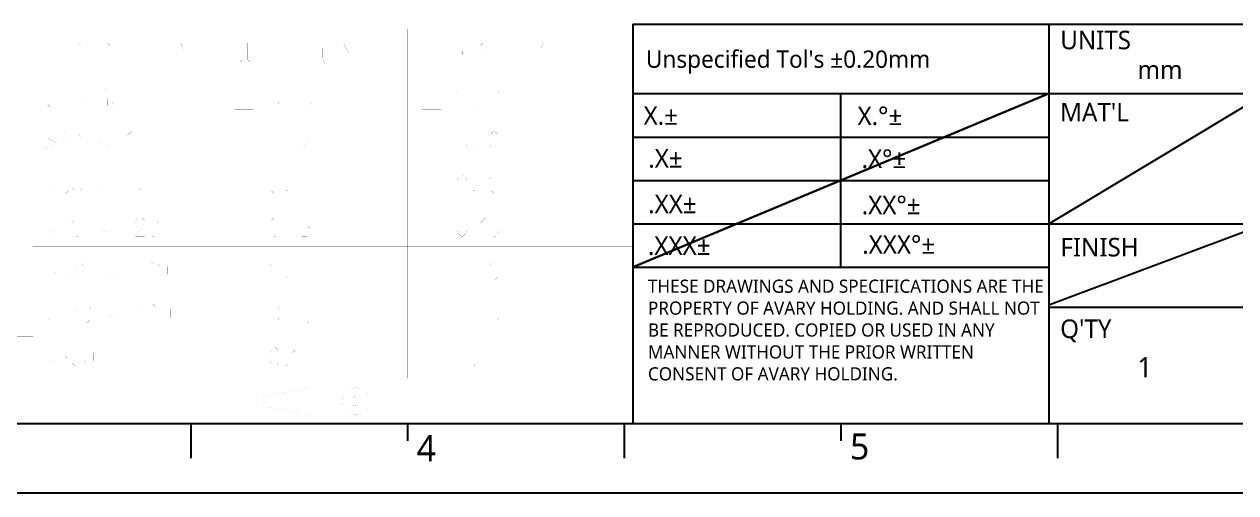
# Model space of a CAD drawing. Header units: millimetres. Extents: x 0 to 379, y 0 to 268.
# Drawn here: x 131.4 to 260.6, y 0 to 49.9 of the extents above; entities that cross this region are included whole.
import ezdxf

# ---------------------------------------------------------------- set-up
doc = ezdxf.new("R2010")
doc.units = ezdxf.units.MM
doc.header["$LTSCALE"] = 7.7
doc.layers.get('0').update_dxf_attribs({"linetype": 'CONTINUOUS'})
for name, color, linetype, lineweight in [('DIM', 100, 'CONTINUOUS', 15), ('備註', 1, 'CONTINUOUS', 20), ('粗輪廓線', 7, 'CONTINUOUS', 30)]:
    doc.layers.add(name, color=color, linetype=linetype, lineweight=lineweight)
doc.layers.add('鵬鼎', color=5, linetype='CONTINUOUS')
doc.styles.get("Standard").update_dxf_attribs({"font": 'simplex.shx'})

msp = doc.modelspace()

# ---------------------------------------------------------------- linework, layer by layer
at = {"color": 0}
for p, q in [((196.351, 49.896), (367.291, 49.896)), ((196.351, 49.896), (196.351, 7.392)), ((196.351, 42.504), (263.803, 42.504)), ((218.527, 24.024), (218.527, 42.504)), ((240.703, 28.644), (263.803, 42.504)), ((196.351, 37.884), (240.703, 37.884)), ((196.351, 33.264), (240.703, 33.264)), ((196.351, 28.644), (263.803, 28.644)), ((240.703, 19.999), (263.803, 28.644)), ((309.079, 19.712), (240.703, 19.712))]:
    msp.add_line(p, q, dxfattribs=at)
for p, q in [((240.703, 49.896), (240.703, 7.392)), ((196.351, 24.024), (240.703, 24.024)), ((10.627, 7.392), (367.291, 7.392)), ((149.227, 7.392), (149.227, 3.696)), ((172.327, 7.392), (172.327, 5.544)), ((195.427, 7.392), (195.427, 3.696)), ((218.527, 7.392), (218.527, 5.544)), ((241.627, 7.392), (241.627, 3.696)), ((0, 0), (378.936, 0))]:
    msp.add_line(p, q)
at = {"const_width": 0.003}
for points in [[(132.351, 49.392), (196.351, 49.392)], [(132.351, 49.392), (132.351, 7.392)], [(132.355, 49.398), (132.355, 7.398)], [(152.351, 49.392), (152.351, 12.192)], [(172.351, 49.392), (172.351, 12.192)], [(196.351, 49.392), (196.351, 7.392)], [(133.789, 45.892), (133.789, 47.892), (134.504, 47.892), (134.789, 47.606), (134.789, 47.035), (134.504, 46.749), (133.789, 46.749)], [(136.075, 45.892), (135.504, 45.892), (135.218, 46.178), (135.218, 47.606), (135.504, 47.892), (136.075, 47.892)], [(136.742, 45.892), (136.742, 47.892), (137.17, 47.892), (137.313, 47.844), (137.599, 47.606), (137.599, 47.178), (137.313, 46.892), (136.742, 46.892)], [(141.647, 45.892), (141.647, 47.892)], [(142.408, 45.892), (142.408, 47.892)], [(142.408, 47.892), (142.98, 46.749)], [(142.98, 46.749), (143.551, 47.892)], [(143.551, 47.892), (143.551, 45.892)], [(144.266, 45.749), (143.98, 46.321), (143.98, 47.321), (144.266, 47.892)], [(148.123, 45.749), (148.408, 46.321), (148.408, 47.321), (148.123, 47.892)], [(155.218, 47.892), (155.218, 46.178), (155.504, 45.892), (155.932, 45.892), (156.218, 46.178), (156.218, 47.892)], [(156.647, 47.892), (157.789, 47.892)], [(157.218, 45.892), (157.218, 47.892)], [(158.218, 47.892), (158.218, 45.892), (158.932, 45.892)], [(159.742, 45.892), (159.742, 47.892)], [(160.504, 45.892), (160.504, 47.892)], [(160.504, 47.892), (161.504, 45.892)], [(161.504, 45.892), (161.504, 47.892)], [(161.932, 45.892), (161.932, 47.892), (162.789, 47.892)], [(163.504, 45.749), (163.218, 46.321), (163.218, 47.321), (163.504, 47.892)], [(163.932, 45.892), (163.932, 47.892)], [(163.932, 47.892), (164.504, 46.749)], [(164.504, 46.749), (165.075, 47.892)], [(165.075, 47.892), (165.075, 45.892)], [(165.504, 45.892), (165.504, 47.892)], [(165.504, 47.892), (166.075, 46.749)], [(166.075, 46.749), (166.647, 47.892)], [(166.647, 47.892), (166.647, 45.892)], [(167.075, 45.749), (167.361, 46.321), (167.361, 47.321), (167.075, 47.892)], [(173.789, 45.892), (173.789, 47.892)], [(174.789, 47.892), (174.789, 45.892)], [(176.932, 45.892), (176.647, 45.892), (176.504, 46.035), (176.504, 47.892)], [(180.075, 46.035), (180.218, 45.892), (180.789, 45.892), (181.075, 46.178), (181.075, 46.463), (180.075, 47.321), (180.075, 47.606), (180.361, 47.892), (180.932, 47.892), (181.075, 47.749)], [(186.789, 45.749), (186.504, 46.321), (186.504, 47.321), (186.789, 47.892)], [(190.647, 45.749), (190.932, 46.321), (190.932, 47.321), (190.647, 47.892)], [(137.313, 46.892), (137.456, 46.892), (137.742, 46.606), (137.742, 46.178), (137.456, 45.892), (136.742, 45.892)], [(144.694, 45.892), (144.694, 47.321), (145.837, 47.321), (145.98, 47.178), (145.98, 45.892)], [(145.313, 47.321), (145.313, 45.892)], [(146.408, 45.892), (146.408, 47.321), (147.551, 47.321), (147.694, 47.178), (147.694, 45.892)], [(147.027, 47.321), (147.027, 45.892)], [(162.504, 47.035), (161.932, 47.035)], [(173.789, 47.035), (174.789, 47.035)], [(178.218, 45.892), (177.647, 45.892), (177.361, 46.178), (177.361, 47.035), (177.647, 47.321), (177.932, 47.321), (178.218, 47.035), (178.218, 46.606), (177.361, 46.606)], [(181.504, 45.416), (181.504, 47.321), (182.218, 47.321), (182.361, 47.178), (182.361, 46.035), (182.218, 45.892), (181.504, 45.892)], [(183.647, 45.892), (183.647, 47.035), (183.504, 47.321), (182.789, 47.321)], [(183.647, 45.892), (183.075, 45.892), (182.789, 46.035), (182.789, 46.463), (183.075, 46.606), (183.647, 46.606)], [(184.789, 45.892), (184.218, 45.892), (184.075, 46.035), (184.075, 47.178), (184.218, 47.321), (184.789, 47.321)], [(186.075, 45.892), (185.504, 45.892), (185.218, 46.178), (185.218, 47.035), (185.504, 47.321), (185.789, 47.321), (186.075, 47.035), (186.075, 46.606), (185.218, 46.606)], [(187.218, 45.892), (187.218, 47.321), (188.361, 47.321), (188.504, 47.178), (188.504, 45.892)], [(187.837, 47.321), (187.837, 45.892)], [(188.932, 45.892), (188.932, 47.321), (190.075, 47.321), (190.218, 47.178), (190.218, 45.892)], [(189.551, 47.321), (189.551, 45.892)], [(161.932, 45.892), (162.789, 45.892)], [(132.351, 44.592), (196.351, 44.592)], [(140.075, 42.235), (140.313, 42.378), (140.313, 42.806), (140.075, 43.092), (139.504, 43.092)], [(154.885, 42.854), (154.885, 40.854)], [(160.075, 42.521), (160.647, 43.092)], [(160.647, 43.092), (160.647, 41.092)], [(174.885, 42.854), (174.885, 40.854)], [(180.075, 42.521), (180.647, 43.092)], [(180.647, 43.092), (180.647, 41.092)], [(136.694, 41.711), (137.027, 41.854), (137.408, 41.568), (137.789, 41.711)], [(139.504, 41.092), (140.218, 41.092), (140.361, 41.235), (140.361, 41.949), (140.075, 42.235), (139.789, 42.235)], [(153.885, 41.854), (155.885, 41.854)], [(173.885, 41.854), (175.885, 41.854)], [(153.885, 40.854), (155.885, 40.854)], [(173.885, 40.854), (175.885, 40.854)], [(132.351, 39.992), (196.351, 39.992)], [(133.78, 37.835), (134.885, 37.286)], [(135.723, 37.635), (135.961, 37.778), (135.961, 38.206), (135.723, 38.492), (135.151, 38.492)], [(135.151, 36.492), (135.866, 36.492), (136.008, 36.635), (136.008, 37.349), (135.723, 37.635), (135.437, 37.635)], [(142.866, 38.492), (142.437, 38.063), (142.151, 37.492), (142.151, 36.778), (142.437, 36.492), (142.866, 36.492), (143.151, 36.778), (143.151, 37.349), (142.866, 37.635), (142.247, 37.635)], [(154.885, 38.254), (154.885, 36.254)], [(160.075, 37.921), (160.647, 38.492)], [(160.647, 38.492), (160.647, 36.492)], [(161.075, 36.492), (162.075, 37.921), (162.075, 38.206), (161.789, 38.492), (161.361, 38.492), (161.075, 38.063)], [(174.885, 38.254), (174.885, 36.254)], [(180.075, 37.921), (180.647, 38.492)], [(180.647, 38.492), (180.647, 36.492)], [(134.885, 37.286), (133.78, 36.77)], [(139.342, 37.111), (139.675, 37.254), (140.056, 36.968), (140.437, 37.111)], [(153.885, 37.254), (155.885, 37.254)], [(153.885, 36.254), (155.885, 36.254)], [(162.075, 36.492), (161.075, 36.492)], [(173.885, 37.254), (175.885, 37.254)], [(173.885, 36.254), (175.885, 36.254)], [(132.351, 35.392), (196.351, 35.392)], [(135.866, 33.892), (135.437, 33.463), (135.151, 32.892), (135.151, 32.178), (135.437, 31.892), (135.866, 31.892), (136.151, 32.178), (136.151, 32.749), (135.866, 33.035), (135.247, 33.035)], [(142.58, 31.892), (143.151, 32.463), (143.294, 33.035), (143.294, 33.606), (143.008, 33.892), (142.58, 33.892), (142.294, 33.606), (142.294, 33.035), (142.58, 32.749), (143.199, 32.749)], [(154.885, 33.654), (154.885, 31.654)], [(160.075, 33.321), (160.647, 33.892)], [(160.647, 33.892), (160.647, 31.892)], [(161.075, 31.892), (161.647, 31.892), (161.932, 32.178), (161.932, 32.749), (161.647, 33.035), (161.075, 33.035), (161.075, 33.892), (161.932, 33.892)], [(174.885, 33.654), (174.885, 31.654)], [(180.075, 33.321), (180.647, 33.892)], [(180.647, 33.892), (180.647, 31.892)], [(133.78, 33.235), (134.885, 32.686)], [(134.885, 32.686), (133.78, 32.17)], [(139.485, 32.511), (139.818, 32.654), (140.199, 32.368), (140.58, 32.511)], [(153.885, 32.654), (155.885, 32.654)], [(173.885, 32.654), (175.885, 32.654)], [(153.885, 31.654), (155.885, 31.654)], [(173.885, 31.654), (175.885, 31.654)], [(132.351, 30.792), (196.351, 30.792)], [(133.78, 28.635), (134.885, 28.086)], [(135.437, 27.292), (136.008, 27.863), (136.151, 28.435), (136.151, 29.006), (135.866, 29.292), (135.437, 29.292), (135.151, 29.006), (135.151, 28.435), (135.437, 28.149), (136.056, 28.149)], [(142.294, 28.721), (142.866, 29.292)], [(142.866, 29.292), (142.866, 27.292)], [(143.294, 27.292), (144.294, 28.721), (144.294, 29.006), (144.008, 29.292), (143.58, 29.292), (143.294, 28.863)], [(154.885, 29.054), (154.885, 27.054)], [(160.075, 28.721), (160.647, 29.292)], [(160.647, 29.292), (160.647, 27.292)], [(161.075, 27.292), (161.647, 27.292), (161.932, 27.578), (161.932, 28.149), (161.647, 28.435), (161.075, 28.435), (161.075, 29.292), (161.932, 29.292)], [(174.885, 29.054), (174.885, 27.054)], [(180.075, 28.721), (180.647, 29.292)], [(180.647, 29.292), (180.647, 27.292)], [(134.885, 28.086), (133.78, 27.57)], [(139.485, 27.911), (139.818, 28.054), (140.199, 27.768), (140.58, 27.911)], [(144.294, 27.292), (143.294, 27.292)], [(153.885, 28.054), (155.885, 28.054)], [(173.885, 28.054), (175.885, 28.054)], [(132.351, 26.192), (196.351, 26.192)], [(153.885, 27.054), (155.885, 27.054)], [(173.885, 27.054), (175.885, 27.054)], [(45.365, 25.804), (132.365, 25.804)], [(132.365, 25.804), (132.365, 7.404)], [(135.151, 24.121), (135.723, 24.692)], [(135.723, 24.692), (135.723, 22.692)], [(136.151, 22.692), (137.151, 24.121), (137.151, 24.406), (136.866, 24.692), (136.437, 24.692), (136.151, 24.263)], [(143.294, 24.121), (143.866, 24.692)], [(143.866, 24.692), (143.866, 22.692)], [(144.58, 23.835), (144.389, 23.978), (144.389, 24.406), (144.58, 24.692), (145.008, 24.692), (145.199, 24.406), (145.199, 23.978), (145.008, 23.835), (145.294, 23.549), (145.294, 22.978), (145.008, 22.692), (144.58, 22.692), (144.294, 22.978)], [(160.075, 24.121), (160.647, 24.692)], [(160.647, 24.692), (160.647, 22.692)], [(161.075, 22.692), (161.647, 22.692), (161.932, 22.978), (161.932, 23.549), (161.647, 23.835), (161.075, 23.835), (161.075, 24.692), (161.932, 24.692)], [(180.075, 24.121), (180.647, 24.692)], [(180.647, 24.692), (180.647, 22.692)], [(133.78, 24.035), (134.885, 23.486)], [(134.885, 23.486), (133.78, 22.97)], [(140.485, 23.311), (140.818, 23.454), (141.199, 23.168), (141.58, 23.311)], [(144.294, 22.978), (144.294, 23.549), (144.58, 23.835), (145.008, 23.835)], [(153.885, 23.454), (155.885, 23.454)], [(154.885, 24.454), (154.885, 22.454)], [(173.885, 23.454), (175.885, 23.454)], [(174.885, 24.454), (174.885, 22.454)], [(137.151, 22.692), (136.151, 22.692)], [(153.885, 22.454), (155.885, 22.454)], [(173.885, 22.454), (175.885, 22.454)], [(45.365, 21.204), (132.365, 21.204)], [(132.351, 21.592), (196.351, 21.592)], [(133.78, 19.435), (134.885, 18.886)], [(135.151, 19.521), (135.723, 20.092)], [(135.723, 20.092), (135.723, 18.092)], [(136.437, 19.235), (136.247, 19.378), (136.247, 19.806), (136.437, 20.092), (136.866, 20.092), (137.056, 19.806), (137.056, 19.378), (136.866, 19.235), (137.151, 18.949), (137.151, 18.378), (136.866, 18.092), (136.437, 18.092), (136.151, 18.378)], [(143.866, 19.235), (144.104, 19.378), (144.104, 19.806), (143.866, 20.092), (143.294, 20.092)], [(154.885, 19.854), (154.885, 17.854)], [(160.075, 19.521), (160.647, 20.092)], [(160.647, 20.092), (160.647, 18.092)], [(161.075, 18.092), (161.647, 18.092), (161.932, 18.378), (161.932, 18.949), (161.647, 19.235), (161.075, 19.235), (161.075, 20.092), (161.932, 20.092)], [(174.885, 19.854), (174.885, 17.854)], [(180.075, 19.521), (180.647, 20.092)], [(180.647, 20.092), (180.647, 18.092)], [(134.885, 18.886), (133.78, 18.37)], [(136.151, 18.378), (136.151, 18.949), (136.437, 19.235), (136.866, 19.235)], [(140.485, 18.711), (140.818, 18.854), (141.199, 18.568), (141.58, 18.711)], [(143.294, 18.092), (144.008, 18.092), (144.151, 18.235), (144.151, 18.949), (143.866, 19.235), (143.58, 19.235)], [(153.885, 18.854), (155.885, 18.854)], [(173.885, 18.854), (175.885, 18.854)], [(132.351, 16.992), (196.351, 16.992)], [(153.885, 17.854), (155.885, 17.854)], [(173.885, 17.854), (175.885, 17.854)], [(45.365, 16.604), (132.365, 16.604)], [(133.78, 14.835), (134.885, 14.286)], [(134.885, 14.286), (133.78, 13.77)], [(135.723, 14.635), (135.961, 14.778), (135.961, 15.206), (135.723, 15.492), (135.151, 15.492)], [(135.151, 13.492), (135.866, 13.492), (136.008, 13.635), (136.008, 14.349), (135.723, 14.635), (135.437, 14.635)], [(153.885, 14.254), (155.885, 14.254)], [(154.885, 15.254), (154.885, 13.254)], [(160.075, 14.921), (160.647, 15.492)], [(160.647, 15.492), (160.647, 13.492)], [(161.075, 13.492), (161.647, 13.492), (161.932, 13.778), (161.932, 14.349), (161.647, 14.635), (161.075, 14.635), (161.075, 15.492), (161.932, 15.492)], [(173.885, 14.254), (175.885, 14.254)], [(174.885, 15.254), (174.885, 13.254)], [(180.075, 14.921), (180.647, 15.492)], [(180.647, 15.492), (180.647, 13.492)], [(153.885, 13.254), (155.885, 13.254)], [(173.885, 13.254), (175.885, 13.254)], [(45.365, 12.004), (132.365, 12.004)], [(132.351, 12.192), (196.351, 12.192)], [(156.615, 10.215), (161.895, 11.175)], [(161.895, 8.295), (161.895, 11.175)], [(166.775, 11.615), (166.775, 7.815)], [(162.903, 9.734), (156.135, 9.735)], [(156.615, 9.255), (156.615, 10.215)], [(156.615, 9.255), (161.895, 8.295)], [(168.655, 9.735), (164.855, 9.735)], [(45.365, 7.404), (132.365, 7.404)], [(132.351, 7.392), (196.351, 7.392)]]:
    msp.add_lwpolyline(points, dxfattribs=at)
for points in [[(139.599, 45.892), (139.599, 47.892), (140.313, 47.892), (140.599, 47.606), (140.599, 46.178), (140.313, 45.892)], [(153.789, 46.178), (153.789, 47.606), (154.075, 47.892), (154.504, 47.892), (154.789, 47.606), (154.789, 46.178), (154.504, 45.892), (154.075, 45.892)], [(175.218, 46.178), (175.218, 47.035), (175.504, 47.321), (175.789, 47.321), (176.075, 47.035), (176.075, 46.178), (175.789, 45.892), (175.504, 45.892)], [(133.789, 41.663), (133.789, 42.521), (133.932, 42.806), (134.218, 43.092), (134.361, 43.092), (134.647, 42.806), (134.789, 42.521), (134.789, 41.663), (134.647, 41.378), (134.361, 41.092), (134.218, 41.092), (133.932, 41.378)], [(140.789, 41.663), (140.789, 42.521), (140.932, 42.806), (141.218, 43.092), (141.361, 43.092), (141.647, 42.806), (141.789, 42.521), (141.789, 41.663), (141.647, 41.378), (141.361, 41.092), (141.218, 41.092), (140.932, 41.378)], [(157.647, 41.663), (157.647, 42.521), (157.789, 42.806), (158.075, 43.092), (158.218, 43.092), (158.504, 42.806), (158.647, 42.521), (158.647, 41.663), (158.504, 41.378), (158.218, 41.092), (158.075, 41.092), (157.789, 41.378)], [(161.075, 41.663), (161.075, 42.521), (161.218, 42.806), (161.504, 43.092), (161.647, 43.092), (161.932, 42.806), (162.075, 42.521), (162.075, 41.663), (161.932, 41.378), (161.647, 41.092), (161.504, 41.092), (161.218, 41.378)], [(177.647, 41.663), (177.647, 42.521), (177.789, 42.806), (178.075, 43.092), (178.218, 43.092), (178.504, 42.806), (178.647, 42.521), (178.647, 41.663), (178.504, 41.378), (178.218, 41.092), (178.075, 41.092), (177.789, 41.378)], [(181.075, 41.663), (181.075, 42.521), (181.218, 42.806), (181.504, 43.092), (181.647, 43.092), (181.932, 42.806), (182.075, 42.521), (182.075, 41.663), (181.932, 41.378), (181.647, 41.092), (181.504, 41.092), (181.218, 41.378)], [(159.504, 41.425), (159.551, 41.33), (159.551, 41.282), (159.504, 41.187), (159.408, 41.187), (159.361, 41.282), (159.361, 41.33), (159.408, 41.425)], [(179.504, 41.425), (179.551, 41.33), (179.551, 41.282), (179.504, 41.187), (179.408, 41.187), (179.361, 41.282), (179.361, 41.33), (179.408, 41.425)], [(136.437, 37.063), (136.437, 37.921), (136.58, 38.206), (136.866, 38.492), (137.008, 38.492), (137.294, 38.206), (137.437, 37.921), (137.437, 37.063), (137.294, 36.778), (137.008, 36.492), (136.866, 36.492), (136.58, 36.778)], [(143.58, 37.063), (143.58, 37.921), (143.723, 38.206), (144.008, 38.492), (144.151, 38.492), (144.437, 38.206), (144.58, 37.921), (144.58, 37.063), (144.437, 36.778), (144.151, 36.492), (144.008, 36.492), (143.723, 36.778)], [(157.647, 37.063), (157.647, 37.921), (157.789, 38.206), (158.075, 38.492), (158.218, 38.492), (158.504, 38.206), (158.647, 37.921), (158.647, 37.063), (158.504, 36.778), (158.218, 36.492), (158.075, 36.492), (157.789, 36.778)], [(177.647, 37.063), (177.647, 37.921), (177.789, 38.206), (178.075, 38.492), (178.218, 38.492), (178.504, 38.206), (178.647, 37.921), (178.647, 37.063), (178.504, 36.778), (178.218, 36.492), (178.075, 36.492), (177.789, 36.778)], [(181.075, 37.063), (181.075, 37.921), (181.218, 38.206), (181.504, 38.492), (181.647, 38.492), (181.932, 38.206), (182.075, 37.921), (182.075, 37.063), (181.932, 36.778), (181.647, 36.492), (181.504, 36.492), (181.218, 36.778)], [(159.504, 36.825), (159.551, 36.73), (159.551, 36.682), (159.504, 36.587), (159.408, 36.587), (159.361, 36.682), (159.361, 36.73), (159.408, 36.825)], [(179.504, 36.825), (179.551, 36.73), (179.551, 36.682), (179.504, 36.587), (179.408, 36.587), (179.361, 36.682), (179.361, 36.73), (179.408, 36.825)], [(136.58, 32.463), (136.58, 33.321), (136.723, 33.606), (137.008, 33.892), (137.151, 33.892), (137.437, 33.606), (137.58, 33.321), (137.58, 32.463), (137.437, 32.178), (137.151, 31.892), (137.008, 31.892), (136.723, 32.178)], [(143.723, 32.463), (143.723, 33.321), (143.866, 33.606), (144.151, 33.892), (144.294, 33.892), (144.58, 33.606), (144.723, 33.321), (144.723, 32.463), (144.58, 32.178), (144.294, 31.892), (144.151, 31.892), (143.866, 32.178)], [(157.647, 32.463), (157.647, 33.321), (157.789, 33.606), (158.075, 33.892), (158.218, 33.892), (158.504, 33.606), (158.647, 33.321), (158.647, 32.463), (158.504, 32.178), (158.218, 31.892), (158.075, 31.892), (157.789, 32.178)], [(177.647, 32.463), (177.647, 33.321), (177.789, 33.606), (178.075, 33.892), (178.218, 33.892), (178.504, 33.606), (178.647, 33.321), (178.647, 32.463), (178.504, 32.178), (178.218, 31.892), (178.075, 31.892), (177.789, 32.178)], [(181.075, 32.463), (181.075, 33.321), (181.218, 33.606), (181.504, 33.892), (181.647, 33.892), (181.932, 33.606), (182.075, 33.321), (182.075, 32.463), (181.932, 32.178), (181.647, 31.892), (181.504, 31.892), (181.218, 32.178)], [(159.504, 32.225), (159.551, 32.13), (159.551, 32.082), (159.504, 31.987), (159.408, 31.987), (159.361, 32.082), (159.361, 32.13), (159.408, 32.225)], [(179.504, 32.225), (179.551, 32.13), (179.551, 32.082), (179.504, 31.987), (179.408, 31.987), (179.361, 32.082), (179.361, 32.13), (179.408, 32.225)], [(136.58, 27.863), (136.58, 28.721), (136.723, 29.006), (137.008, 29.292), (137.151, 29.292), (137.437, 29.006), (137.58, 28.721), (137.58, 27.863), (137.437, 27.578), (137.151, 27.292), (137.008, 27.292), (136.723, 27.578)], [(144.723, 27.863), (144.723, 28.721), (144.866, 29.006), (145.151, 29.292), (145.294, 29.292), (145.58, 29.006), (145.723, 28.721), (145.723, 27.863), (145.58, 27.578), (145.294, 27.292), (145.151, 27.292), (144.866, 27.578)], [(157.647, 27.863), (157.647, 28.721), (157.789, 29.006), (158.075, 29.292), (158.218, 29.292), (158.504, 29.006), (158.647, 28.721), (158.647, 27.863), (158.504, 27.578), (158.218, 27.292), (158.075, 27.292), (157.789, 27.578)], [(177.647, 27.863), (177.647, 28.721), (177.789, 29.006), (178.075, 29.292), (178.218, 29.292), (178.504, 29.006), (178.647, 28.721), (178.647, 27.863), (178.504, 27.578), (178.218, 27.292), (178.075, 27.292), (177.789, 27.578)], [(181.075, 27.863), (181.075, 28.721), (181.218, 29.006), (181.504, 29.292), (181.647, 29.292), (181.932, 29.006), (182.075, 28.721), (182.075, 27.863), (181.932, 27.578), (181.647, 27.292), (181.504, 27.292), (181.218, 27.578)], [(159.504, 27.625), (159.551, 27.53), (159.551, 27.482), (159.504, 27.387), (159.408, 27.387), (159.361, 27.482), (159.361, 27.53), (159.408, 27.625)], [(179.504, 27.625), (179.551, 27.53), (179.551, 27.482), (179.504, 27.387), (179.408, 27.387), (179.361, 27.482), (179.361, 27.53), (179.408, 27.625)], [(137.58, 23.263), (137.58, 24.121), (137.723, 24.406), (138.008, 24.692), (138.151, 24.692), (138.437, 24.406), (138.58, 24.121), (138.58, 23.263), (138.437, 22.978), (138.151, 22.692), (138.008, 22.692), (137.723, 22.978)], [(145.723, 23.263), (145.723, 24.121), (145.866, 24.406), (146.151, 24.692), (146.294, 24.692), (146.58, 24.406), (146.723, 24.121), (146.723, 23.263), (146.58, 22.978), (146.294, 22.692), (146.151, 22.692), (145.866, 22.978)], [(157.647, 23.263), (157.647, 24.121), (157.789, 24.406), (158.075, 24.692), (158.218, 24.692), (158.504, 24.406), (158.647, 24.121), (158.647, 23.263), (158.504, 22.978), (158.218, 22.692), (158.075, 22.692), (157.789, 22.978)], [(177.647, 23.263), (177.647, 24.121), (177.789, 24.406), (178.075, 24.692), (178.218, 24.692), (178.504, 24.406), (178.647, 24.121), (178.647, 23.263), (178.504, 22.978), (178.218, 22.692), (178.075, 22.692), (177.789, 22.978)], [(181.075, 23.263), (181.075, 24.121), (181.218, 24.406), (181.504, 24.692), (181.647, 24.692), (181.932, 24.406), (182.075, 24.121), (182.075, 23.263), (181.932, 22.978), (181.647, 22.692), (181.504, 22.692), (181.218, 22.978)], [(159.504, 23.025), (159.551, 22.93), (159.551, 22.882), (159.504, 22.787), (159.408, 22.787), (159.361, 22.882), (159.361, 22.93), (159.408, 23.025)], [(179.504, 23.025), (179.551, 22.93), (179.551, 22.882), (179.504, 22.787), (179.408, 22.787), (179.361, 22.882), (179.361, 22.93), (179.408, 23.025)], [(137.58, 18.663), (137.58, 19.521), (137.723, 19.806), (138.008, 20.092), (138.151, 20.092), (138.437, 19.806), (138.58, 19.521), (138.58, 18.663), (138.437, 18.378), (138.151, 18.092), (138.008, 18.092), (137.723, 18.378)], [(144.58, 18.663), (144.58, 19.521), (144.723, 19.806), (145.008, 20.092), (145.151, 20.092), (145.437, 19.806), (145.58, 19.521), (145.58, 18.663), (145.437, 18.378), (145.151, 18.092), (145.008, 18.092), (144.723, 18.378)], [(146.008, 18.663), (146.008, 19.521), (146.151, 19.806), (146.437, 20.092), (146.58, 20.092), (146.866, 19.806), (147.008, 19.521), (147.008, 18.663), (146.866, 18.378), (146.58, 18.092), (146.437, 18.092), (146.151, 18.378)], [(157.647, 18.663), (157.647, 19.521), (157.789, 19.806), (158.075, 20.092), (158.218, 20.092), (158.504, 19.806), (158.647, 19.521), (158.647, 18.663), (158.504, 18.378), (158.218, 18.092), (158.075, 18.092), (157.789, 18.378)], [(177.647, 18.663), (177.647, 19.521), (177.789, 19.806), (178.075, 20.092), (178.218, 20.092), (178.504, 19.806), (178.647, 19.521), (178.647, 18.663), (178.504, 18.378), (178.218, 18.092), (178.075, 18.092), (177.789, 18.378)], [(181.075, 18.663), (181.075, 19.521), (181.218, 19.806), (181.504, 20.092), (181.647, 20.092), (181.932, 19.806), (182.075, 19.521), (182.075, 18.663), (181.932, 18.378), (181.647, 18.092), (181.504, 18.092), (181.218, 18.378)], [(159.504, 18.425), (159.551, 18.33), (159.551, 18.282), (159.504, 18.187), (159.408, 18.187), (159.361, 18.282), (159.361, 18.33), (159.408, 18.425)], [(179.504, 18.425), (179.551, 18.33), (179.551, 18.282), (179.504, 18.187), (179.408, 18.187), (179.361, 18.282), (179.361, 18.33), (179.408, 18.425)], [(136.437, 14.063), (136.437, 14.921), (136.58, 15.206), (136.866, 15.492), (137.008, 15.492), (137.294, 15.206), (137.437, 14.921), (137.437, 14.063), (137.294, 13.778), (137.008, 13.492), (136.866, 13.492), (136.58, 13.778)], [(137.866, 14.063), (137.866, 14.921), (138.008, 15.206), (138.294, 15.492), (138.437, 15.492), (138.723, 15.206), (138.866, 14.921), (138.866, 14.063), (138.723, 13.778), (138.437, 13.492), (138.294, 13.492), (138.008, 13.778)], [(157.647, 14.063), (157.647, 14.921), (157.789, 15.206), (158.075, 15.492), (158.218, 15.492), (158.504, 15.206), (158.647, 14.921), (158.647, 14.063), (158.504, 13.778), (158.218, 13.492), (158.075, 13.492), (157.789, 13.778)], [(177.647, 14.063), (177.647, 14.921), (177.789, 15.206), (178.075, 15.492), (178.218, 15.492), (178.504, 15.206), (178.647, 14.921), (178.647, 14.063), (178.504, 13.778), (178.218, 13.492), (178.075, 13.492), (177.789, 13.778)], [(181.075, 14.063), (181.075, 14.921), (181.218, 15.206), (181.504, 15.492), (181.647, 15.492), (181.932, 15.206), (182.075, 14.921), (182.075, 14.063), (181.932, 13.778), (181.647, 13.492), (181.504, 13.492), (181.218, 13.778)], [(159.504, 13.825), (159.551, 13.73), (159.551, 13.682), (159.504, 13.587), (159.408, 13.587), (159.361, 13.682), (159.361, 13.73), (159.408, 13.825)], [(179.504, 13.825), (179.551, 13.73), (179.551, 13.682), (179.504, 13.587), (179.408, 13.587), (179.361, 13.682), (179.361, 13.73), (179.408, 13.825)]]:
    msp.add_lwpolyline(points, close=True, dxfattribs=at)
for points in [[(168.215, 9.735, 1), (165.335, 9.735, 1)], [(167.255, 9.735, 1), (166.295, 9.735, 1)]]:
    msp.add_lwpolyline(points, format="xyb", close=True, dxfattribs=at)
at = {"layer": '粗輪廓線', "color": 0}
msp.add_line((196.351, 24.024), (240.703, 42.504), dxfattribs=at)

# ---------------------------------------------------------------- texts
at = {"color": 0, "char_height": 1.9739, "attachment_point": 1}
for s, insert, width in [('{\\fMicrosoft JhengHei|b0|i0|c136|p0;UNITS}', (241.926, 49.206), 9.18143), ('{\\fMicrosoft JhengHei|b0|i0|c136|p0;mm}', (250.161, 46.032), 9.18143), ("{\\fMicrosoft JhengHei|b0|i0|c136|p0;MAT'L}", (241.917, 41.527), 9.18143), ('{\\fMicrosoft JhengHei|b0|i0|c136|p0;X.%%P}', (197.494, 41.163), 9.18143), ('{\\fMicrosoft JhengHei|b0|i0|c136|p0;X.%%D%%P}', (220.309, 41.128), 9.18143), ('{\\fMicrosoft JhengHei|b0|i0|c136|p0;.X%%P}', (197.997, 36.599), 3.35386), ('{\\fMicrosoft JhengHei|b0|i0|c136|p0;.X%%D%%P}', (220.737, 36.559), 9.18143), ('{\\fMicrosoft JhengHei|b0|i0|c136|p0;.XX%%P}', (197.982, 31.745), 9.18143), ('{\\fMicrosoft JhengHei|b0|i0|c136|p0;.XX%%D%%P}', (220.755, 31.632), 9.18143), ('{\\fMicrosoft JhengHei|b0|i0|c136|p0;.XXX%%P}', (197.955, 27.304), 9.18143), ('{\\fMicrosoft JhengHei|b0|i0|c136|p0;.XXX%%D%%P}', (220.806, 27.426), 9.18143), ('{\\fMicrosoft JhengHei|b0|i0|c136|p0;FINISH}', (241.94, 27.143), 9.18143), ("{\\fMicrosoft JhengHei|b0|i0|c136|p0;Q'TY}", (241.919, 18.453), 6.76836)]:
    msp.add_mtext(s, dxfattribs=dict(at, insert=insert, width=width))
at = {"color": 3, "insert": (197.961, 22.698), "char_height": 1.4, "width": 42.74216, "attachment_point": 1}
msp.add_mtext('{\\fMicrosoft JhengHei|b0|i0|c136|p0;THESE DRAWINGS AND SPECIFICATIONS ARE THE PROPERTY OF AVARY HOLDING. AND SHALL NOT BE REPRODUCED. COPIED OR USED IN ANY MANNER WITHOUT THE PRIOR WRITTEN CONSENT OF AVARY HOLDING.}', dxfattribs=at)
at = {"layer": 'DIM', "char_height": 2.772, "width": 1.68768, "attachment_point": 1}
for s, insert in [('{\\fMicrosoft JhengHei|b0|i0|c136|p0;\\C0;4}', (173.291, 6.131)), ('{\\fMicrosoft JhengHei|b0|i0|c136|p0;\\C0;5}', (219.503, 6.318))]:
    msp.add_mtext(s, dxfattribs=dict(at, insert=insert))
at = {"layer": '備註', "color": 2, "lineweight": 0, "ltscale": 2, "insert": (197.741, 47.108), "char_height": 1.848, "attachment_point": 1}
msp.add_mtext("{\\fMicrosoft JhengHei|b0|i0|c136|p0;\\C0;Unspecified Tol's %%P0.20mm}", dxfattribs=at)
at = {"layer": '鵬鼎', "color": 0, "insert": (250.149, 14.459), "char_height": 2.15964, "width": 2.13821, "attachment_point": 1}
msp.add_mtext('{\\fMicrosoft JhengHei|b0|i0|c136|p0;1}', dxfattribs=at)

doc.saveas('drawing.dxf')
